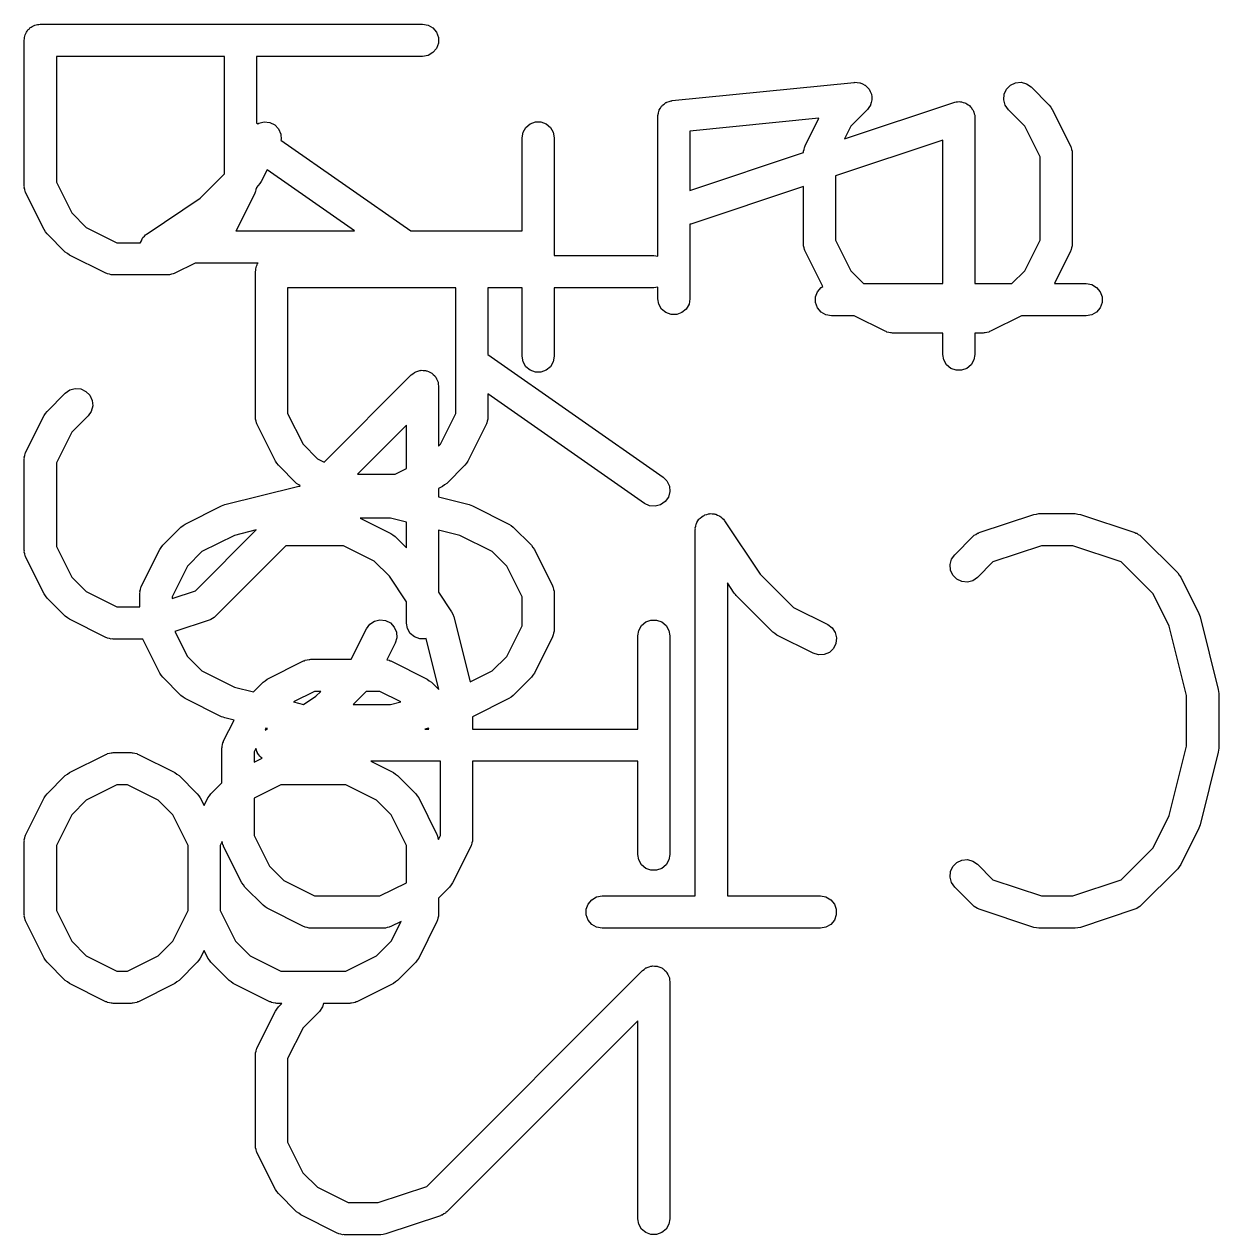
# Model space of a CAD drawing. Extents: x 7.9 to 72.3, y -91 to -26.2.
# Drawn here: x 63.82 to 67.591, y -48.691 to -44.871 of the extents above; entities that cross this region are included whole.
import ezdxf

# ---------------------------------------------------------------- set-up
doc = ezdxf.new("R2010")
doc.units = 0
doc.header["$MEASUREMENT"] = 0
doc.layers.add('BLACK', color=7, linetype='CONTINUOUS')

msp = doc.modelspace()

# ---------------------------------------------------------------- linework, layer by layer
at = {"layer": 'Black'}
for p, q in [((63.8537, -44.8745), (63.8581, -44.8738)), ((63.8581, -44.8738), (63.8622, -44.8722)), ((63.8622, -44.8722), (63.8667, -44.8722)), ((63.8667, -44.8722), (63.871, -44.8715)), ((63.871, -44.8715), (65.0775, -44.8715)), ((65.0775, -44.8715), (65.0949, -44.8745)), ((63.821, -44.9134), (63.8225, -44.9093)), ((63.8225, -44.9093), (63.8233, -44.9049)), ((63.8233, -44.9049), (63.8255, -44.901)), ((63.8255, -44.901), (63.8271, -44.8969)), ((63.8271, -44.8969), (63.8299, -44.8935)), ((63.8299, -44.8935), (63.8321, -44.8896)), ((63.8321, -44.8896), (63.8355, -44.8868)), ((63.8355, -44.8868), (63.8384, -44.8833)), ((63.8384, -44.8833), (63.8422, -44.8811)), ((63.8422, -44.8811), (63.8456, -44.8783)), ((63.8456, -44.8783), (63.8498, -44.8767)), ((63.8498, -44.8767), (63.8537, -44.8745)), ((65.0949, -44.8745), (65.1102, -44.8833)), ((65.1102, -44.8833), (65.1215, -44.8969)), ((65.1215, -44.8969), (65.1276, -44.9134)), ((63.8202, -44.9223), (63.821, -44.9179)), ((63.8202, -45.3819), (63.8202, -44.9223)), ((63.821, -44.9179), (63.821, -44.9134)), ((65.1215, -44.9477), (65.1102, -44.9612)), ((65.1276, -44.9311), (65.1215, -44.9477)), ((65.1276, -44.9134), (65.1276, -44.9311)), ((63.9218, -44.9731), (63.9218, -45.3699)), ((64.4522, -44.9731), (63.9218, -44.9731)), ((64.4522, -45.344), (64.4522, -44.9731)), ((65.0775, -44.9731), (64.5538, -44.9731)), ((64.5538, -44.9731), (64.5538, -45.1831)), ((65.0949, -44.97), (65.0775, -44.9731)), ((65.1102, -44.9612), (65.0949, -44.97)), ((65.866, -45.1124), (66.4405, -45.0549)), ((66.4405, -45.0549), (66.4408, -45.0549)), ((66.4408, -45.0549), (66.4411, -45.0548)), ((66.4411, -45.0548), (66.4496, -45.0556)), ((66.4496, -45.0556), (66.4581, -45.0562)), ((66.4581, -45.0562), (66.4584, -45.0564)), ((66.4584, -45.0564), (66.4587, -45.0564)), ((66.4587, -45.0564), (66.4664, -45.06)), ((66.4664, -45.06), (66.4742, -45.0635)), ((66.4742, -45.0635), (66.4744, -45.0637)), ((66.4744, -45.0637), (66.4747, -45.0638)), ((66.4747, -45.0638), (66.4807, -45.0698)), ((66.921, -45.0763), (66.9335, -45.0638)), ((66.9335, -45.0638), (66.9495, -45.0564)), ((66.9495, -45.0564), (66.9671, -45.0548)), ((66.9671, -45.0548), (66.9841, -45.0594)), ((66.9841, -45.0594), (66.9986, -45.0695)), ((66.4807, -45.0698), (66.4868, -45.0758)), ((66.4868, -45.0758), (66.487, -45.0761)), ((66.487, -45.0761), (66.4872, -45.0763)), ((66.4872, -45.0763), (66.4908, -45.084)), ((66.4908, -45.084), (66.4945, -45.0917)), ((66.4945, -45.0917), (66.4945, -45.092)), ((66.4945, -45.092), (66.4946, -45.0923)), ((66.4946, -45.0923), (66.4954, -45.1008)), ((66.4954, -45.1008), (66.4962, -45.1093)), ((66.912, -45.1099), (66.9136, -45.0923)), ((66.9136, -45.0923), (66.921, -45.0763)), ((66.9986, -45.0695), (67.056, -45.127)), ((65.8247, -45.142), (65.8287, -45.1363)), ((65.8287, -45.1363), (65.8321, -45.1303)), ((65.8321, -45.1303), (65.8336, -45.129)), ((65.8336, -45.129), (65.8347, -45.1274)), ((65.8347, -45.1274), (65.8403, -45.1234)), ((65.8403, -45.1234), (65.8456, -45.1189)), ((65.8456, -45.1189), (65.8475, -45.1183)), ((65.8475, -45.1183), (65.849, -45.1171)), ((65.849, -45.1171), (65.8557, -45.1153)), ((65.8557, -45.1153), (65.8622, -45.1129)), ((65.8622, -45.1129), (65.8641, -45.1129)), ((65.8641, -45.1129), (65.866, -45.1124)), ((66.4099, -45.2329), (66.7543, -45.1181)), ((66.4815, -45.1414), (66.4299, -45.193)), ((66.4817, -45.1411), (66.4815, -45.1414)), ((66.4819, -45.1409), (66.4817, -45.1411)), ((66.4867, -45.1339), (66.4819, -45.1409)), ((66.4916, -45.1269), (66.4867, -45.1339)), ((66.4917, -45.1266), (66.4916, -45.1269)), ((66.4919, -45.1263), (66.4917, -45.1266)), ((66.494, -45.1181), (66.4919, -45.1263)), ((66.4962, -45.1099), (66.494, -45.1181)), ((66.4962, -45.1093), (66.4962, -45.1096)), ((66.4962, -45.1096), (66.4962, -45.1099)), ((66.7543, -45.1181), (66.758, -45.1176)), ((66.758, -45.1176), (66.7616, -45.1163)), ((66.7616, -45.1163), (66.7667, -45.1163)), ((66.7667, -45.1163), (66.7718, -45.1155)), ((66.7718, -45.1155), (66.7754, -45.1163)), ((66.7754, -45.1163), (66.7792, -45.1163)), ((66.7792, -45.1163), (66.784, -45.118)), ((66.784, -45.118), (66.7891, -45.1191)), ((66.7891, -45.1191), (66.7923, -45.121)), ((66.7923, -45.121), (66.7958, -45.1223)), ((66.7958, -45.1223), (66.7997, -45.1256)), ((66.7997, -45.1256), (66.8041, -45.1283)), ((66.8041, -45.1283), (66.8064, -45.1312)), ((66.8064, -45.1312), (66.8093, -45.1337)), ((66.8093, -45.1337), (66.8119, -45.1381)), ((66.8119, -45.1381), (66.8151, -45.1421)), ((66.9166, -45.1269), (66.912, -45.1099)), ((66.9267, -45.1414), (66.9166, -45.1269)), ((66.9783, -45.193), (66.9267, -45.1414)), ((67.056, -45.127), (67.0607, -45.1336)), ((67.0607, -45.1336), (67.0655, -45.1402)), ((67.0655, -45.1402), (67.123, -45.2551)), ((64.5606, -45.1832), (64.5777, -45.1791)), ((64.5777, -45.1791), (64.5952, -45.1811)), ((65.4171, -45.1858), (65.4337, -45.1798)), ((65.4337, -45.1798), (65.4514, -45.1798)), ((65.4514, -45.1798), (65.4679, -45.1858)), ((65.8202, -45.1629), (65.8206, -45.161)), ((65.8202, -45.6037), (65.8202, -45.1629)), ((65.8204, -45.1591), (65.8221, -45.1524)), ((65.8206, -45.161), (65.8204, -45.1591)), ((65.8221, -45.1524), (65.8233, -45.1455)), ((65.8233, -45.1455), (65.8243, -45.1439)), ((65.8243, -45.1439), (65.8247, -45.142)), ((66.3287, -45.1682), (65.9218, -45.2089)), ((66.2852, -45.2551), (66.3287, -45.1682)), ((66.8151, -45.1421), (66.8162, -45.1457)), ((66.8162, -45.1457), (66.8181, -45.1489)), ((66.8181, -45.1489), (66.819, -45.154)), ((66.819, -45.154), (66.8206, -45.1589)), ((66.8206, -45.1589), (66.8205, -45.1626)), ((66.8205, -45.1626), (66.8212, -45.1663)), ((66.8212, -45.1663), (66.8212, -45.69)), ((64.5538, -45.1831), (64.5572, -45.1854)), ((64.5572, -45.1854), (64.5606, -45.1832)), ((64.5952, -45.1811), (64.611, -45.189)), ((64.611, -45.189), (64.6232, -45.2018)), ((64.6232, -45.2018), (64.6302, -45.218)), ((64.6302, -45.218), (64.6312, -45.2356)), ((65.3917, -45.2298), (65.3948, -45.2124)), ((65.3948, -45.2124), (65.4036, -45.1972)), ((65.4036, -45.1972), (65.4171, -45.1858)), ((65.4679, -45.1858), (65.4815, -45.1972)), ((65.4815, -45.1972), (65.4903, -45.2124)), ((65.4903, -45.2124), (65.4933, -45.2298)), ((65.9218, -45.2089), (65.9218, -45.3956)), ((66.4299, -45.193), (66.4099, -45.2329)), ((67.0267, -45.2898), (66.9783, -45.193)), ((64.6312, -45.2356), (64.6308, -45.237)), ((64.6308, -45.237), (65.0405, -45.5237)), ((65.3917, -45.5237), (65.3917, -45.2298)), ((65.4933, -45.2298), (65.4933, -45.6015)), ((66.2844, -45.2579), (66.2852, -45.2551)), ((66.7196, -45.2368), (66.3815, -45.3495)), ((66.7196, -45.69), (66.7196, -45.2368)), ((67.123, -45.2551), (67.1238, -45.2579)), ((65.9218, -45.3956), (66.2802, -45.2762)), ((66.2802, -45.272), (66.2819, -45.2663)), ((66.2804, -45.2749), (66.2802, -45.272)), ((66.2802, -45.2762), (66.2804, -45.2749)), ((66.2819, -45.2663), (66.2829, -45.2604)), ((66.2829, -45.2604), (66.2844, -45.2579)), ((67.0267, -45.5531), (67.0267, -45.2898)), ((67.1238, -45.2579), (67.1253, -45.2604)), ((67.1253, -45.2604), (67.1263, -45.2663)), ((67.1263, -45.2663), (67.128, -45.272)), ((67.128, -45.272), (67.1278, -45.2749)), ((67.1278, -45.2749), (67.1283, -45.2778)), ((67.1283, -45.2778), (67.1283, -45.5651)), ((64.5872, -45.3305), (64.5687, -45.3674)), ((64.8633, -45.5237), (64.5872, -45.3305)), ((63.9218, -45.3699), (63.9703, -45.4667)), ((64.376, -45.4201), (64.4522, -45.344)), ((64.5687, -45.3674), (64.5639, -45.374)), ((66.3815, -45.3495), (66.3815, -45.5531)), ((63.8208, -45.3848), (63.8202, -45.3819)), ((63.8206, -45.3877), (63.8208, -45.3848)), ((63.8223, -45.3934), (63.8206, -45.3877)), ((63.8233, -45.3993), (63.8223, -45.3934)), ((63.8248, -45.4018), (63.8233, -45.3993)), ((63.8256, -45.4046), (63.8248, -45.4018)), ((63.8831, -45.5195), (63.8256, -45.4046)), ((64.5485, -45.4046), (64.491, -45.5195)), ((64.5493, -45.4018), (64.5485, -45.4046)), ((64.5508, -45.3993), (64.5493, -45.4018)), ((64.5518, -45.3934), (64.5508, -45.3993)), ((64.5535, -45.3877), (64.5518, -45.3934)), ((64.5592, -45.3806), (64.5534, -45.3864)), ((64.5534, -45.3864), (64.5535, -45.3877)), ((64.5639, -45.374), (64.5592, -45.3806)), ((66.2799, -45.3834), (65.9247, -45.5018)), ((66.2799, -45.5651), (66.2799, -45.3834)), ((64.2079, -45.5323), (64.376, -45.4201)), ((63.9703, -45.4667), (64.016, -45.5125)), ((63.8879, -45.526), (63.8831, -45.5195)), ((64.016, -45.5125), (64.1128, -45.5609)), ((64.491, -45.5195), (64.4879, -45.5237)), ((65.9247, -45.5018), (65.9218, -45.5022)), ((65.9218, -45.5022), (65.9218, -45.7374)), ((63.8926, -45.5327), (63.8879, -45.526)), ((63.95, -45.5902), (63.8926, -45.5327)), ((64.1128, -45.5609), (64.1872, -45.5609)), ((64.1872, -45.5609), (64.1873, -45.5603)), ((64.1873, -45.5603), (64.19, -45.5548)), ((64.19, -45.5548), (64.1921, -45.5491)), ((64.1921, -45.5491), (64.1939, -45.547)), ((64.1939, -45.547), (64.1951, -45.5444)), ((64.1951, -45.5444), (64.1995, -45.5403)), ((64.1995, -45.5403), (64.2034, -45.5356)), ((64.2034, -45.5356), (64.2058, -45.5342)), ((64.2058, -45.5342), (64.2079, -45.5323)), ((64.4879, -45.5237), (64.8633, -45.5237)), ((65.0405, -45.5237), (65.3917, -45.5237)), ((66.3815, -45.5531), (66.4299, -45.6499)), ((66.9783, -45.6499), (67.0267, -45.5531)), ((63.9567, -45.5948), (63.95, -45.5902)), ((63.9632, -45.5997), (63.9567, -45.5948)), ((64.0781, -45.6571), (63.9632, -45.5997)), ((66.2804, -45.568), (66.2799, -45.5651)), ((66.2802, -45.5709), (66.2804, -45.568)), ((66.2819, -45.5766), (66.2802, -45.5709)), ((66.2829, -45.5824), (66.2819, -45.5766)), ((66.2844, -45.585), (66.2829, -45.5824)), ((66.2852, -45.5878), (66.2844, -45.585)), ((66.3408, -45.6989), (66.2852, -45.5878)), ((67.123, -45.5878), (67.0719, -45.69)), ((67.1238, -45.585), (67.123, -45.5878)), ((67.1253, -45.5824), (67.1238, -45.585)), ((67.1263, -45.5766), (67.1253, -45.5824)), ((67.128, -45.5709), (67.1263, -45.5766)), ((67.1283, -45.5651), (67.1278, -45.568)), ((67.1278, -45.568), (67.128, -45.5709)), ((64.3595, -45.6253), (64.2959, -45.6571)), ((64.5583, -45.6253), (64.3595, -45.6253)), ((64.5525, -45.6393), (64.5533, -45.6349)), ((64.5533, -45.6349), (64.5555, -45.631)), ((64.5555, -45.631), (64.5571, -45.6269)), ((64.5571, -45.6269), (64.5583, -45.6253)), ((65.4933, -45.6015), (65.8075, -45.6015)), ((65.8075, -45.6015), (65.8202, -45.6037)), ((64.0809, -45.658), (64.0781, -45.6571)), ((64.0835, -45.6594), (64.0809, -45.658)), ((64.0893, -45.6605), (64.0835, -45.6594)), ((64.095, -45.6622), (64.0893, -45.6605)), ((64.098, -45.662), (64.095, -45.6622)), ((64.1009, -45.6625), (64.098, -45.662)), ((64.2732, -45.6625), (64.1009, -45.6625)), ((64.2761, -45.662), (64.2732, -45.6625)), ((64.279, -45.6622), (64.2761, -45.662)), ((64.2847, -45.6605), (64.279, -45.6622)), ((64.2906, -45.6594), (64.2847, -45.6605)), ((64.2931, -45.658), (64.2906, -45.6594)), ((64.2959, -45.6571), (64.2931, -45.658)), ((64.5502, -45.6523), (64.551, -45.6479)), ((64.5502, -46.1119), (64.5502, -45.6523)), ((64.551, -45.6434), (64.5525, -45.6393)), ((64.551, -45.6479), (64.551, -45.6434)), ((66.4299, -45.6499), (66.47, -45.69)), ((66.9382, -45.69), (66.9783, -45.6499)), ((64.6518, -45.7031), (64.6518, -46.0999)), ((65.1822, -45.7031), (64.6518, -45.7031)), ((65.1822, -46.0999), (65.1822, -45.7031)), ((65.3917, -45.7031), (65.2838, -45.7031)), ((65.2838, -45.7031), (65.2838, -45.9131)), ((65.3917, -45.9192), (65.3917, -45.7031)), ((65.8075, -45.7031), (65.4933, -45.7031)), ((65.4933, -45.7031), (65.4933, -45.9192)), ((65.8202, -45.7008), (65.8075, -45.7031)), ((65.8202, -45.7374), (65.8202, -45.7008)), ((66.3242, -45.7154), (66.3356, -45.7019)), ((66.3356, -45.7019), (66.3408, -45.6989)), ((66.47, -45.69), (66.7196, -45.69)), ((66.8212, -45.69), (66.9382, -45.69)), ((67.0719, -45.69), (67.1725, -45.69)), ((67.1725, -45.69), (67.1899, -45.6931)), ((67.1899, -45.6931), (67.2052, -45.7019)), ((67.2052, -45.7019), (67.2165, -45.7154)), ((65.8233, -45.7548), (65.8202, -45.7374)), ((65.9218, -45.7374), (65.9188, -45.7548)), ((66.3182, -45.732), (66.3242, -45.7154)), ((66.3182, -45.7497), (66.3182, -45.732)), ((66.3242, -45.7662), (66.3182, -45.7497)), ((67.2165, -45.7154), (67.2226, -45.732)), ((67.2226, -45.7497), (67.2165, -45.7662)), ((67.2226, -45.732), (67.2226, -45.7497)), ((65.8321, -45.7701), (65.8233, -45.7548)), ((65.8456, -45.7814), (65.8321, -45.7701)), ((65.8622, -45.7875), (65.8456, -45.7814)), ((65.8799, -45.7875), (65.8622, -45.7875)), ((65.8964, -45.7814), (65.8799, -45.7875)), ((65.91, -45.7701), (65.8964, -45.7814)), ((65.9188, -45.7548), (65.91, -45.7701)), ((66.3356, -45.7797), (66.3242, -45.7662)), ((66.3508, -45.7886), (66.3356, -45.7797)), ((66.3682, -45.7916), (66.3508, -45.7886)), ((67.1899, -45.7886), (67.1725, -45.7916)), ((67.2052, -45.7797), (67.1899, -45.7886)), ((67.2165, -45.7662), (67.2052, -45.7797)), ((66.4404, -45.7916), (66.3682, -45.7916)), ((66.5378, -45.8403), (66.4404, -45.7916)), ((66.9678, -45.7916), (66.8705, -45.8403)), ((67.1725, -45.7916), (66.9678, -45.7916)), ((66.5406, -45.8412), (66.5378, -45.8403)), ((66.5431, -45.8426), (66.5406, -45.8412)), ((66.549, -45.8436), (66.5431, -45.8426)), ((66.5547, -45.8453), (66.549, -45.8436)), ((66.5576, -45.8452), (66.5547, -45.8453)), ((66.5605, -45.8457), (66.5576, -45.8452)), ((66.7196, -45.8457), (66.5605, -45.8457)), ((66.7196, -45.9132), (66.7196, -45.8457)), ((66.8477, -45.8457), (66.8212, -45.8457)), ((66.8212, -45.8457), (66.8212, -45.9132)), ((66.8506, -45.8452), (66.8477, -45.8457)), ((66.8535, -45.8453), (66.8506, -45.8452)), ((66.8593, -45.8437), (66.8535, -45.8453)), ((66.8651, -45.8426), (66.8593, -45.8437)), ((66.8676, -45.8412), (66.8651, -45.8426)), ((66.8705, -45.8403), (66.8676, -45.8412)), ((65.2838, -45.9131), (65.8367, -46.3001)), ((65.3948, -45.9366), (65.3917, -45.9192)), ((65.4036, -45.9519), (65.3948, -45.9366)), ((65.4903, -45.9366), (65.4815, -45.9519)), ((65.4933, -45.9192), (65.4903, -45.9366)), ((66.7226, -45.9306), (66.7196, -45.9132)), ((66.7315, -45.9458), (66.7226, -45.9306)), ((66.8181, -45.9306), (66.8093, -45.9458)), ((66.8212, -45.9132), (66.8181, -45.9306)), ((64.7667, -46.2528), (65.0416, -45.9779)), ((65.0416, -45.9779), (65.0471, -45.9741)), ((65.0471, -45.9741), (65.0521, -45.9699)), ((65.0521, -45.9699), (65.0542, -45.9691)), ((65.0542, -45.9691), (65.0561, -45.9678)), ((65.0561, -45.9678), (65.0625, -45.9661)), ((65.0625, -45.9661), (65.0687, -45.9638)), ((65.0687, -45.9638), (65.071, -45.9638)), ((65.071, -45.9638), (65.0731, -45.9632)), ((65.0731, -45.9632), (65.0797, -45.9638)), ((65.0797, -45.9638), (65.0864, -45.9638)), ((65.0864, -45.9638), (65.0885, -45.9646)), ((65.0885, -45.9646), (65.0907, -45.9648)), ((65.0907, -45.9648), (65.0967, -45.9676)), ((65.0967, -45.9676), (65.1029, -45.9699)), ((65.1029, -45.9699), (65.1047, -45.9713)), ((65.1047, -45.9713), (65.1067, -45.9722)), ((65.1067, -45.9722), (65.1114, -45.9769)), ((65.1114, -45.9769), (65.1165, -45.9812)), ((65.1165, -45.9812), (65.1176, -45.9831)), ((65.4171, -45.9632), (65.4036, -45.9519)), ((65.4337, -45.9693), (65.4171, -45.9632)), ((65.4514, -45.9693), (65.4337, -45.9693)), ((65.4679, -45.9632), (65.4514, -45.9693)), ((65.4815, -45.9519), (65.4679, -45.9632)), ((66.745, -45.9572), (66.7315, -45.9458)), ((66.7616, -45.9632), (66.745, -45.9572)), ((66.7792, -45.9632), (66.7616, -45.9632)), ((66.7958, -45.9572), (66.7792, -45.9632)), ((66.8093, -45.9458), (66.7958, -45.9572)), ((65.1176, -45.9831), (65.1192, -45.9847)), ((65.1192, -45.9847), (65.122, -45.9907)), ((65.122, -45.9907), (65.1253, -45.9965)), ((65.1253, -45.9965), (65.1257, -45.9987)), ((65.1257, -45.9987), (65.1266, -46.0007)), ((65.1266, -46.0007), (65.1272, -46.0073)), ((65.1272, -46.0073), (65.1283, -46.0139)), ((65.1283, -46.0139), (65.1283, -46.2022)), ((63.8926, -46.0928), (63.95, -46.0354)), ((63.95, -46.0354), (63.9645, -46.0253)), ((63.9645, -46.0253), (63.9815, -46.0207)), ((63.9815, -46.0207), (63.9991, -46.0222)), ((63.9991, -46.0222), (64.0151, -46.0297)), ((64.0151, -46.0297), (64.0276, -46.0422)), ((64.0276, -46.0422), (64.035, -46.0582)), ((64.035, -46.0582), (64.0366, -46.0757)), ((65.7784, -46.3833), (65.2838, -46.0371)), ((65.2838, -46.0371), (65.2838, -46.1119)), ((63.8879, -46.0995), (63.8926, -46.0928)), ((64.032, -46.0928), (64.0219, -46.1072)), ((64.0366, -46.0757), (64.032, -46.0928)), ((63.8256, -46.2209), (63.8831, -46.106)), ((63.8831, -46.106), (63.8879, -46.0995)), ((64.0219, -46.1072), (63.9703, -46.1589)), ((64.5508, -46.1148), (64.5502, -46.1119)), ((64.5506, -46.1177), (64.5508, -46.1148)), ((64.5523, -46.1234), (64.5506, -46.1177)), ((64.5533, -46.1293), (64.5523, -46.1234)), ((64.5548, -46.1318), (64.5533, -46.1293)), ((64.5556, -46.1346), (64.5548, -46.1318)), ((64.6131, -46.2495), (64.5556, -46.1346)), ((64.6518, -46.0999), (64.7003, -46.1967)), ((65.1338, -46.1967), (65.1822, -46.0999)), ((65.2785, -46.1346), (65.221, -46.2495)), ((65.2793, -46.1318), (65.2785, -46.1346)), ((65.2808, -46.1293), (65.2793, -46.1318)), ((65.2818, -46.1234), (65.2808, -46.1293)), ((65.2835, -46.1177), (65.2818, -46.1234)), ((65.2838, -46.1119), (65.2833, -46.1148)), ((65.2833, -46.1148), (65.2835, -46.1177)), ((63.9703, -46.1589), (63.9218, -46.2557)), ((65.0267, -46.1365), (64.8724, -46.2909)), ((65.0267, -46.2731), (65.0267, -46.1365)), ((64.7003, -46.1967), (64.746, -46.2425)), ((65.1283, -46.2022), (65.1338, -46.1967)), ((63.8202, -46.2437), (63.8208, -46.2408)), ((63.8202, -46.5309), (63.8202, -46.2437)), ((63.8206, -46.2379), (63.8223, -46.2322)), ((63.8208, -46.2408), (63.8206, -46.2379)), ((63.8223, -46.2322), (63.8233, -46.2263)), ((63.8233, -46.2263), (63.8248, -46.2238)), ((63.8248, -46.2238), (63.8256, -46.2209)), ((64.746, -46.2425), (64.7667, -46.2528)), ((63.9218, -46.2557), (63.9218, -46.5189)), ((64.6179, -46.256), (64.6131, -46.2495)), ((64.6226, -46.2627), (64.6179, -46.256)), ((64.68, -46.3202), (64.6226, -46.2627)), ((64.9912, -46.2909), (65.0267, -46.2731)), ((65.2115, -46.2627), (65.154, -46.3202)), ((65.2162, -46.256), (65.2115, -46.2627)), ((65.221, -46.2495), (65.2162, -46.256)), ((64.6867, -46.3248), (64.68, -46.3202)), ((64.6913, -46.3282), (64.6867, -46.3248)), ((64.8724, -46.2909), (64.9912, -46.2909)), ((65.1474, -46.3248), (65.1408, -46.3297)), ((65.154, -46.3202), (65.1474, -46.3248)), ((65.8367, -46.3001), (65.8492, -46.3125)), ((65.8492, -46.3125), (65.8566, -46.3285)), ((64.4535, -46.387), (64.6833, -46.3296)), ((64.6833, -46.3296), (64.6895, -46.3291)), ((64.6895, -46.3291), (64.6906, -46.3289)), ((64.6906, -46.3289), (64.6913, -46.3282)), ((65.1408, -46.3297), (65.1283, -46.3359)), ((65.1283, -46.3359), (65.1283, -46.3628)), ((65.1283, -46.3628), (65.2251, -46.387)), ((65.8536, -46.3632), (65.8435, -46.3776)), ((65.8582, -46.3461), (65.8536, -46.3632)), ((65.8566, -46.3285), (65.8582, -46.3461)), ((64.3282, -46.4483), (64.4431, -46.3909)), ((64.4431, -46.3909), (64.4485, -46.3893)), ((64.4485, -46.3893), (64.4535, -46.387)), ((65.2251, -46.387), (65.2301, -46.3893)), ((65.2301, -46.3893), (65.2355, -46.3909)), ((65.2355, -46.3909), (65.3504, -46.4483)), ((65.7944, -46.3908), (65.7784, -46.3833)), ((65.812, -46.3923), (65.7944, -46.3908)), ((65.829, -46.3877), (65.812, -46.3923)), ((65.8435, -46.3776), (65.829, -46.3877)), ((64.8807, -46.4297), (64.9776, -46.4781)), ((64.9767, -46.4297), (64.8807, -46.4297)), ((65.0267, -46.4422), (64.9767, -46.4297)), ((65.9434, -46.4435), (65.947, -46.4386)), ((65.947, -46.4386), (65.9501, -46.4334)), ((65.9501, -46.4334), (65.9522, -46.4316)), ((65.9522, -46.4316), (65.9539, -46.4293)), ((65.9539, -46.4293), (65.9589, -46.426)), ((65.9589, -46.426), (65.9636, -46.4221)), ((65.9636, -46.4221), (65.9662, -46.4211)), ((65.9662, -46.4211), (65.9686, -46.4195)), ((65.9686, -46.4195), (65.9745, -46.4181)), ((65.9745, -46.4181), (65.9802, -46.416)), ((65.9802, -46.416), (65.983, -46.416)), ((65.983, -46.416), (65.9857, -46.4154)), ((65.9857, -46.4154), (65.9917, -46.416)), ((65.9917, -46.416), (65.9978, -46.416)), ((65.9978, -46.416), (66.0004, -46.417)), ((66.0004, -46.417), (66.0032, -46.4173)), ((66.0032, -46.4173), (66.0087, -46.42)), ((66.0087, -46.42), (66.0144, -46.4221)), ((66.0144, -46.4221), (66.0165, -46.4239)), ((66.0165, -46.4239), (66.0191, -46.4251)), ((66.0191, -46.4251), (66.0232, -46.4295)), ((66.0232, -46.4295), (66.0279, -46.4334)), ((66.0279, -46.4334), (66.0293, -46.4358)), ((66.0293, -46.4358), (66.0312, -46.4379)), ((66.0312, -46.4379), (66.1434, -46.606)), ((66.8347, -46.4753), (67.0071, -46.4179)), ((67.0071, -46.4179), (67.0151, -46.4167)), ((67.0151, -46.4167), (67.0231, -46.4152)), ((67.0231, -46.4152), (67.138, -46.4152)), ((67.138, -46.4152), (67.146, -46.4167)), ((67.146, -46.4167), (67.1541, -46.4179)), ((67.1541, -46.4179), (67.3264, -46.4753)), ((64.2576, -46.5153), (64.315, -46.4578)), ((64.315, -46.4578), (64.3217, -46.4532)), ((64.3217, -46.4532), (64.3282, -46.4483)), ((64.3607, -46.6589), (64.5526, -46.467)), ((64.5526, -46.467), (64.4836, -46.4842)), ((64.9776, -46.4781), (64.9841, -46.4829)), ((65.0267, -46.5236), (65.0267, -46.4422)), ((65.195, -46.4842), (65.1283, -46.4676)), ((65.1283, -46.4676), (65.1283, -46.6635)), ((65.3504, -46.4483), (65.3569, -46.4532)), ((65.3569, -46.4532), (65.3636, -46.4578)), ((65.3636, -46.4578), (65.421, -46.5153)), ((65.9382, -46.466), (65.9387, -46.4633)), ((65.9382, -47.6217), (65.9382, -46.466)), ((65.9385, -46.4605), (65.9402, -46.4546)), ((65.9387, -46.4633), (65.9385, -46.4605)), ((65.9402, -46.4546), (65.9412, -46.4487)), ((65.9412, -46.4487), (65.9426, -46.4462)), ((65.9426, -46.4462), (65.9434, -46.4435)), ((66.8244, -46.4809), (66.8293, -46.4775)), ((66.8293, -46.4775), (66.8321, -46.4767)), ((66.8321, -46.4767), (66.8347, -46.4753)), ((67.3264, -46.4753), (67.329, -46.4767)), ((67.329, -46.4767), (67.3318, -46.4775)), ((67.3318, -46.4775), (67.3367, -46.4809)), ((64.2529, -46.522), (64.2576, -46.5153)), ((64.4836, -46.4842), (64.381, -46.5355)), ((64.9841, -46.4829), (64.9908, -46.4876)), ((64.9908, -46.4876), (65.0267, -46.5236)), ((65.2976, -46.5355), (65.195, -46.4842)), ((65.421, -46.5153), (65.4257, -46.522)), ((66.7574, -46.545), (66.8148, -46.4876)), ((66.8148, -46.4876), (66.8172, -46.4859)), ((66.8172, -46.4859), (66.8192, -46.4837)), ((66.8192, -46.4837), (66.8244, -46.4809)), ((67.3367, -46.4809), (67.342, -46.4837)), ((67.342, -46.4837), (67.3439, -46.4859)), ((67.3439, -46.4859), (67.3463, -46.4876)), ((67.3463, -46.4876), (67.4612, -46.6025)), ((63.8208, -46.5338), (63.8202, -46.5309)), ((63.8206, -46.5367), (63.8208, -46.5338)), ((63.8223, -46.5424), (63.8206, -46.5367)), ((63.8233, -46.5483), (63.8223, -46.5424)), ((63.8248, -46.5508), (63.8233, -46.5483)), ((63.8256, -46.5536), (63.8248, -46.5508)), ((63.8831, -46.6686), (63.8256, -46.5536)), ((63.9218, -46.5189), (63.9703, -46.6157)), ((64.1906, -46.6434), (64.2481, -46.5285)), ((64.2481, -46.5285), (64.2529, -46.522)), ((64.381, -46.5355), (64.3353, -46.5813)), ((64.6464, -46.5168), (64.424, -46.7392)), ((64.8279, -46.5168), (64.6464, -46.5168)), ((64.9247, -46.5653), (64.8279, -46.5168)), ((65.3433, -46.5813), (65.2976, -46.5355)), ((65.4257, -46.522), (65.4305, -46.5285)), ((65.4305, -46.5285), (65.488, -46.6434)), ((66.7473, -46.5595), (66.7574, -46.545)), ((67.0314, -46.5168), (66.8782, -46.5679)), ((67.1298, -46.5168), (67.0314, -46.5168)), ((67.2829, -46.5679), (67.1298, -46.5168)), ((64.3353, -46.5813), (64.2868, -46.6781)), ((64.9728, -46.6133), (64.9247, -46.5653)), ((65.3917, -46.6781), (65.3433, -46.5813)), ((66.7427, -46.5765), (66.7473, -46.5595)), ((66.7442, -46.5941), (66.7427, -46.5765)), ((66.8782, -46.5679), (66.8292, -46.6169)), ((67.3835, -46.6685), (67.2829, -46.5679)), ((63.9703, -46.6157), (64.016, -46.6615)), ((65.0267, -46.6942), (64.9728, -46.6133)), ((66.1434, -46.606), (66.2489, -46.7116)), ((66.7517, -46.6101), (66.7442, -46.5941)), ((66.7642, -46.6226), (66.7517, -46.6101)), ((66.7802, -46.63), (66.7642, -46.6226)), ((66.7977, -46.6316), (66.7802, -46.63)), ((66.8148, -46.627), (66.7977, -46.6316)), ((66.8292, -46.6169), (66.8148, -46.627)), ((67.4612, -46.6025), (67.4659, -46.6092)), ((67.4659, -46.6092), (67.4707, -46.6157)), ((67.4707, -46.6157), (67.5282, -46.7306)), ((63.8879, -46.6751), (63.8831, -46.6686)), ((64.016, -46.6615), (64.1128, -46.7099)), ((64.1852, -46.6661), (64.1858, -46.6632)), ((64.1852, -46.7099), (64.1852, -46.6661)), ((64.1856, -46.6603), (64.1873, -46.6546)), ((64.1858, -46.6632), (64.1856, -46.6603)), ((64.1873, -46.6546), (64.1883, -46.6487)), ((64.1883, -46.6487), (64.1898, -46.6462)), ((64.1898, -46.6462), (64.1906, -46.6434)), ((64.2868, -46.6835), (64.3607, -46.6589)), ((65.1283, -46.6635), (65.1695, -46.7251)), ((65.488, -46.6434), (65.4888, -46.6462)), ((65.4888, -46.6462), (65.4903, -46.6487)), ((65.4903, -46.6487), (65.4913, -46.6546)), ((65.4913, -46.6546), (65.493, -46.6603)), ((65.493, -46.6603), (65.4928, -46.6632)), ((65.4928, -46.6632), (65.4933, -46.6661)), ((65.4933, -46.6661), (65.4933, -46.781)), ((66.0616, -46.6666), (66.0398, -46.6338)), ((66.0398, -46.6338), (66.0398, -47.6217)), ((66.0651, -46.6702), (66.0616, -46.6666)), ((67.4348, -46.771), (67.3835, -46.6685)), ((63.8926, -46.6818), (63.8879, -46.6751)), ((63.95, -46.7392), (63.8926, -46.6818)), ((64.2868, -46.6781), (64.2868, -46.6835)), ((65.0267, -46.7607), (65.0267, -46.6942)), ((65.3917, -46.769), (65.3917, -46.6781)), ((66.068, -46.6743), (66.0651, -46.6702)), ((66.1829, -46.7892), (66.068, -46.6743)), ((63.9567, -46.7439), (63.95, -46.7392)), ((63.9632, -46.7487), (63.9567, -46.7439)), ((64.1128, -46.7099), (64.1852, -46.7099)), ((64.4197, -46.7431), (64.4145, -46.7459)), ((64.4216, -46.7409), (64.4197, -46.7431)), ((64.424, -46.7392), (64.4216, -46.7409)), ((65.1695, -46.7251), (65.1729, -46.733)), ((65.1729, -46.733), (65.1765, -46.741)), ((65.1765, -46.741), (65.2278, -46.9465)), ((66.2489, -46.7116), (66.3564, -46.7653)), ((67.5282, -46.7306), (67.5298, -46.7359)), ((67.5298, -46.7359), (67.532, -46.741)), ((67.532, -46.741), (67.5895, -46.9708)), ((64.0781, -46.8062), (63.9632, -46.7487)), ((64.4042, -46.7515), (64.2961, -46.7875)), ((64.4068, -46.7501), (64.4042, -46.7515)), ((64.4096, -46.7493), (64.4068, -46.7501)), ((64.4145, -46.7459), (64.4096, -46.7493)), ((64.8522, -46.8749), (64.9003, -46.7786)), ((64.9003, -46.7786), (64.9108, -46.7644)), ((64.9108, -46.7644), (64.9256, -46.7547)), ((64.9256, -46.7547), (64.9427, -46.7506)), ((64.9427, -46.7506), (64.9602, -46.7526)), ((64.9602, -46.7526), (64.976, -46.7605)), ((64.976, -46.7605), (64.9882, -46.7733)), ((64.9882, -46.7733), (64.9952, -46.7895)), ((65.0298, -46.7781), (65.0267, -46.7607)), ((65.0386, -46.7934), (65.0298, -46.7781)), ((65.3433, -46.8658), (65.3917, -46.769)), ((65.4933, -46.781), (65.4928, -46.7839)), ((65.4928, -46.7839), (65.493, -46.7868)), ((65.7567, -46.8013), (65.7598, -46.7839)), ((65.7598, -46.7839), (65.7686, -46.7687)), ((65.7686, -46.7687), (65.7821, -46.7573)), ((65.7821, -46.7573), (65.7987, -46.7513)), ((65.7987, -46.7513), (65.8164, -46.7513)), ((65.8164, -46.7513), (65.8329, -46.7573)), ((65.8329, -46.7573), (65.8465, -46.7687)), ((65.8465, -46.7687), (65.8553, -46.7839)), ((65.8553, -46.7839), (65.8583, -46.8013)), ((66.3564, -46.7653), (66.3706, -46.7758)), ((66.3706, -46.7758), (66.3803, -46.7906)), ((67.4894, -46.9894), (67.4348, -46.771)), ((64.0809, -46.807), (64.0781, -46.8062)), ((64.0835, -46.8085), (64.0809, -46.807)), ((64.0893, -46.8095), (64.0835, -46.8085)), ((64.095, -46.8112), (64.0893, -46.8095)), ((64.098, -46.811), (64.095, -46.8112)), ((64.1009, -46.8115), (64.098, -46.811)), ((64.1945, -46.8115), (64.1009, -46.8115)), ((64.2481, -46.9186), (64.1945, -46.8115)), ((64.2961, -46.7875), (64.3353, -46.8658)), ((64.9962, -46.8071), (64.9912, -46.824)), ((64.9952, -46.7895), (64.9962, -46.8071)), ((65.0521, -46.8047), (65.0386, -46.7934)), ((65.0687, -46.8108), (65.0521, -46.8047)), ((65.0864, -46.8108), (65.0687, -46.8108)), ((65.089, -46.8098), (65.0864, -46.8108)), ((65.1292, -46.9707), (65.089, -46.8098)), ((65.488, -46.8037), (65.4305, -46.9186)), ((65.4888, -46.8009), (65.488, -46.8037)), ((65.4903, -46.7984), (65.4888, -46.8009)), ((65.4913, -46.7925), (65.4903, -46.7984)), ((65.493, -46.7868), (65.4913, -46.7925)), ((65.7567, -47.0952), (65.7567, -46.8013)), ((65.8583, -46.8013), (65.8583, -47.4907)), ((66.1895, -46.7939), (66.1829, -46.7892)), ((66.1961, -46.7987), (66.1895, -46.7939)), ((66.311, -46.8562), (66.1961, -46.7987)), ((66.3803, -46.7906), (66.3844, -46.8077)), ((66.3844, -46.8077), (66.3824, -46.8252)), ((64.9912, -46.824), (64.965, -46.8765)), ((66.3279, -46.8612), (66.311, -46.8562)), ((66.3455, -46.8602), (66.3279, -46.8612)), ((66.3617, -46.8532), (66.3455, -46.8602)), ((66.3745, -46.841), (66.3617, -46.8532)), ((66.3824, -46.8252), (66.3745, -46.841)), ((64.3353, -46.8658), (64.381, -46.9116)), ((64.5874, -46.9377), (64.7023, -46.8802)), ((64.7023, -46.8802), (64.7051, -46.8794)), ((64.7051, -46.8794), (64.7076, -46.8779)), ((64.7076, -46.8779), (64.7135, -46.8769)), ((64.7135, -46.8769), (64.7192, -46.8752)), ((64.7192, -46.8752), (64.7221, -46.8754)), ((64.7221, -46.8754), (64.725, -46.8749)), ((64.725, -46.8749), (64.8522, -46.8749)), ((64.965, -46.8765), (64.9663, -46.8769)), ((64.9663, -46.8769), (64.9722, -46.8779)), ((64.9722, -46.8779), (64.9747, -46.8794)), ((64.9747, -46.8794), (64.9776, -46.8802)), ((64.9776, -46.8802), (65.0925, -46.9377)), ((65.2976, -46.9116), (65.3433, -46.8658)), ((64.2529, -46.9252), (64.2481, -46.9186)), ((64.2576, -46.9318), (64.2529, -46.9252)), ((64.315, -46.9893), (64.2576, -46.9318)), ((64.381, -46.9116), (64.4836, -46.9629)), ((65.2278, -46.9465), (65.2976, -46.9116)), ((65.421, -46.9318), (65.3636, -46.9893)), ((65.4257, -46.9252), (65.421, -46.9318)), ((65.4305, -46.9186), (65.4257, -46.9252)), ((64.4836, -46.9629), (64.5435, -46.9779)), ((64.5435, -46.9779), (64.5742, -46.9472)), ((64.5742, -46.9472), (64.5809, -46.9425)), ((64.5809, -46.9425), (64.5874, -46.9377)), ((65.0925, -46.9377), (65.099, -46.9425)), ((65.099, -46.9425), (65.1057, -46.9472)), ((65.1057, -46.9472), (65.1292, -46.9707)), ((67.5895, -46.9708), (67.5899, -46.977)), ((64.3217, -46.994), (64.315, -46.9893)), ((64.3282, -46.9988), (64.3217, -46.994)), ((64.4431, -47.0563), (64.3282, -46.9988)), ((64.737, -46.9765), (64.6706, -47.0097)), ((64.6706, -47.0097), (64.7019, -47.0175)), ((64.7023, -47.0175), (64.741, -46.9916)), ((64.7562, -46.9765), (64.737, -46.9765)), ((64.741, -46.9916), (64.7562, -46.9765)), ((64.8999, -46.9765), (64.8589, -47.0175)), ((64.9428, -46.9765), (64.8999, -46.9765)), ((65.0088, -47.0095), (64.9428, -46.9765)), ((64.9767, -47.0175), (65.0088, -47.0095)), ((65.3504, -46.9988), (65.2355, -47.0563)), ((65.3569, -46.994), (65.3504, -46.9988)), ((65.3636, -46.9893), (65.3569, -46.994)), ((67.4894, -47.1492), (67.4894, -46.9894)), ((67.5899, -46.977), (67.591, -46.9831)), ((67.591, -46.9831), (67.591, -47.1555)), ((64.7019, -47.0175), (64.7023, -47.0175)), ((64.8589, -47.0175), (64.9767, -47.0175)), ((64.4485, -47.0579), (64.4431, -47.0563)), ((64.4535, -47.0601), (64.4485, -47.0579)), ((64.4498, -47.1328), (64.4825, -47.0674)), ((64.4825, -47.0674), (64.4535, -47.0601)), ((65.2355, -47.0563), (65.2354, -47.0563)), ((65.2354, -47.0563), (65.2354, -47.0952)), ((64.5834, -47.0926), (64.5804, -47.0988)), ((64.5804, -47.0988), (64.5879, -47.0937)), ((64.5879, -47.0937), (64.5834, -47.0926)), ((65.0963, -47.0923), (65.0846, -47.0952)), ((65.0846, -47.0952), (65.0977, -47.0952)), ((65.0977, -47.0952), (65.0963, -47.0923)), ((65.2354, -47.0952), (65.7567, -47.0952)), ((64.4444, -47.1555), (64.4449, -47.1526)), ((64.4444, -47.2646), (64.4444, -47.1555)), ((64.4447, -47.1497), (64.4464, -47.144)), ((64.4449, -47.1526), (64.4447, -47.1497)), ((64.4464, -47.144), (64.4475, -47.1381)), ((64.4475, -47.1381), (64.4489, -47.1356)), ((64.4489, -47.1356), (64.4498, -47.1328)), ((64.5516, -47.1564), (64.546, -47.1675)), ((64.5531, -47.1605), (64.5516, -47.1564)), ((64.5545, -47.1664), (64.5531, -47.1605)), ((67.4348, -47.3676), (67.4894, -47.1492)), ((67.5899, -47.1616), (67.5895, -47.1678)), ((67.591, -47.1555), (67.5899, -47.1616)), ((63.9632, -47.2324), (64.0781, -47.1749)), ((64.0781, -47.1749), (64.0809, -47.1741)), ((64.0809, -47.1741), (64.0835, -47.1726)), ((64.0835, -47.1726), (64.0893, -47.1716)), ((64.0893, -47.1716), (64.095, -47.1699)), ((64.095, -47.1699), (64.098, -47.1701)), ((64.098, -47.1701), (64.1009, -47.1696)), ((64.1009, -47.1696), (64.1583, -47.1696)), ((64.1583, -47.1696), (64.1612, -47.1701)), ((64.1612, -47.1701), (64.1641, -47.1699)), ((64.1641, -47.1699), (64.1698, -47.1716)), ((64.1698, -47.1716), (64.1757, -47.1726)), ((64.1757, -47.1726), (64.1782, -47.1741)), ((64.1782, -47.1741), (64.181, -47.1749)), ((64.181, -47.1749), (64.2959, -47.2324)), ((64.546, -47.1675), (64.546, -47.1995)), ((64.546, -47.1995), (64.5715, -47.1868)), ((64.5561, -47.1688), (64.5545, -47.1664)), ((64.5571, -47.1714), (64.5561, -47.1688)), ((64.561, -47.1761), (64.5571, -47.1714)), ((64.5643, -47.1811), (64.561, -47.1761)), ((64.5666, -47.1828), (64.5643, -47.1811)), ((64.5684, -47.1849), (64.5666, -47.1828)), ((64.5715, -47.1868), (64.5684, -47.1849)), ((64.9143, -47.1968), (64.9854, -47.2324)), ((65.1338, -47.1968), (64.9143, -47.1968)), ((65.1338, -47.4307), (65.1338, -47.1968)), ((65.7567, -47.1968), (65.2354, -47.1968)), ((65.2354, -47.1968), (65.2354, -47.4427)), ((65.7567, -47.4907), (65.7567, -47.1968)), ((67.5895, -47.1678), (67.532, -47.3976)), ((63.8926, -47.2993), (63.95, -47.2419)), ((63.95, -47.2419), (63.9567, -47.2372)), ((63.9567, -47.2372), (63.9632, -47.2324)), ((64.2959, -47.2324), (64.3025, -47.2372)), ((64.3025, -47.2372), (64.3091, -47.2419)), ((64.3091, -47.2419), (64.3666, -47.2993)), ((64.9854, -47.2324), (64.9919, -47.2372)), ((64.9919, -47.2372), (64.9986, -47.2419)), ((64.9986, -47.2419), (65.056, -47.2993)), ((64.1128, -47.2712), (64.016, -47.3196)), ((64.1463, -47.2712), (64.1128, -47.2712)), ((64.2431, -47.3196), (64.1463, -47.2712)), ((64.4096, -47.2993), (64.4444, -47.2646)), ((64.6299, -47.2712), (64.546, -47.3131)), ((64.8357, -47.2712), (64.6299, -47.2712)), ((64.9326, -47.3196), (64.8357, -47.2712)), ((63.8256, -47.4274), (63.8831, -47.3125)), ((63.8831, -47.3125), (63.8879, -47.306)), ((63.8879, -47.306), (63.8926, -47.2993)), ((64.3666, -47.2993), (64.3713, -47.306)), ((64.3713, -47.306), (64.3761, -47.3125)), ((64.3761, -47.3125), (64.3881, -47.3366)), ((64.3881, -47.3366), (64.4001, -47.3125)), ((64.4001, -47.3125), (64.405, -47.306)), ((64.405, -47.306), (64.4096, -47.2993)), ((64.546, -47.3131), (64.546, -47.4307)), ((65.056, -47.2993), (65.0607, -47.306)), ((65.0607, -47.306), (65.0655, -47.3125)), ((65.0655, -47.3125), (65.123, -47.4274)), ((64.016, -47.3196), (63.9703, -47.3654)), ((64.2889, -47.3654), (64.2431, -47.3196)), ((64.9783, -47.3654), (64.9326, -47.3196)), ((63.9703, -47.3654), (63.9218, -47.4622)), ((64.3373, -47.4622), (64.2889, -47.3654)), ((65.0267, -47.4622), (64.9783, -47.3654)), ((67.3835, -47.4701), (67.4348, -47.3676)), ((63.8223, -47.4387), (63.8233, -47.4328)), ((63.8233, -47.4328), (63.8248, -47.4303)), ((63.8248, -47.4303), (63.8256, -47.4274)), ((64.546, -47.4307), (64.5944, -47.5276)), ((65.123, -47.4274), (65.1238, -47.4303)), ((65.1238, -47.4303), (65.1253, -47.4328)), ((65.1253, -47.4328), (65.1263, -47.4387)), ((65.1277, -47.4431), (65.1338, -47.4307)), ((67.5282, -47.408), (67.4707, -47.5229)), ((67.5298, -47.4027), (67.5282, -47.408)), ((67.532, -47.3976), (67.5298, -47.4027)), ((63.8202, -47.4502), (63.8208, -47.4473)), ((63.8202, -47.68), (63.8202, -47.4502)), ((63.8206, -47.4444), (63.8223, -47.4387)), ((63.8208, -47.4473), (63.8206, -47.4444)), ((63.9218, -47.4622), (63.9218, -47.668)), ((64.3373, -47.668), (64.3373, -47.4622)), ((64.4451, -47.4498), (64.4389, -47.4622)), ((64.4389, -47.4622), (64.4389, -47.668)), ((64.4464, -47.4543), (64.4451, -47.4498)), ((64.4475, -47.4601), (64.4464, -47.4543)), ((64.4489, -47.4626), (64.4475, -47.4601)), ((64.4498, -47.4655), (64.4489, -47.4626)), ((64.5072, -47.5804), (64.4498, -47.4655)), ((65.0267, -47.5798), (65.0267, -47.4622)), ((65.1263, -47.4387), (65.1277, -47.4431)), ((65.2301, -47.4655), (65.1726, -47.5804)), ((65.2309, -47.4626), (65.2301, -47.4655)), ((65.2324, -47.4601), (65.2309, -47.4626)), ((65.2334, -47.4543), (65.2324, -47.4601)), ((65.2351, -47.4485), (65.2334, -47.4543)), ((65.2354, -47.4427), (65.2349, -47.4456)), ((65.2349, -47.4456), (65.2351, -47.4485)), ((67.2829, -47.5707), (67.3835, -47.4701)), ((65.7598, -47.5081), (65.7567, -47.4907)), ((65.7686, -47.5234), (65.7598, -47.5081)), ((65.8553, -47.5081), (65.8465, -47.5234)), ((65.8583, -47.4907), (65.8553, -47.5081)), ((66.7642, -47.516), (66.7802, -47.5086)), ((66.7802, -47.5086), (66.7977, -47.507)), ((66.7977, -47.507), (66.8148, -47.5116)), ((64.5944, -47.5276), (64.6402, -47.5733)), ((65.7821, -47.5347), (65.7686, -47.5234)), ((65.7987, -47.5408), (65.7821, -47.5347)), ((65.8164, -47.5408), (65.7987, -47.5408)), ((65.8329, -47.5347), (65.8164, -47.5408)), ((65.8465, -47.5234), (65.8329, -47.5347)), ((66.7427, -47.5621), (66.7442, -47.5445)), ((66.7442, -47.5445), (66.7517, -47.5285)), ((66.7517, -47.5285), (66.7642, -47.516)), ((66.8148, -47.5116), (66.8292, -47.5217)), ((66.8292, -47.5217), (66.8782, -47.5707)), ((67.4612, -47.5361), (67.3463, -47.651)), ((67.4659, -47.5294), (67.4612, -47.5361)), ((67.4707, -47.5229), (67.4659, -47.5294)), ((64.5121, -47.5869), (64.5072, -47.5804)), ((64.6402, -47.5733), (64.737, -47.6217)), ((64.9428, -47.6217), (65.0267, -47.5798)), ((65.1726, -47.5804), (65.1678, -47.5869)), ((66.7473, -47.5791), (66.7427, -47.5621)), ((66.7574, -47.5936), (66.7473, -47.5791)), ((66.8782, -47.5707), (67.0314, -47.6217)), ((67.1298, -47.6217), (67.2829, -47.5707)), ((64.5167, -47.5936), (64.5121, -47.5869)), ((64.5742, -47.651), (64.5167, -47.5936)), ((64.737, -47.6217), (64.9428, -47.6217)), ((65.1631, -47.5936), (65.1283, -47.6283)), ((65.1678, -47.5869), (65.1631, -47.5936)), ((65.6269, -47.6248), (65.6443, -47.6217)), ((65.6443, -47.6217), (65.9382, -47.6217)), ((66.0398, -47.6217), (66.3337, -47.6217)), ((66.3337, -47.6217), (66.3511, -47.6248)), ((66.8148, -47.651), (66.7574, -47.5936)), ((67.0314, -47.6217), (67.1298, -47.6217)), ((64.5809, -47.6557), (64.5742, -47.651)), ((64.5874, -47.6605), (64.5809, -47.6557)), ((64.7023, -47.718), (64.5874, -47.6605)), ((65.1283, -47.6283), (65.1283, -47.68)), ((65.5942, -47.6637), (65.6003, -47.6471)), ((65.6003, -47.6471), (65.6116, -47.6336)), ((65.6116, -47.6336), (65.6269, -47.6248)), ((66.3511, -47.6248), (66.3663, -47.6336)), ((66.3663, -47.6336), (66.3777, -47.6471)), ((66.3777, -47.6471), (66.3837, -47.6637)), ((66.8172, -47.6527), (66.8148, -47.651)), ((66.8192, -47.6549), (66.8172, -47.6527)), ((66.8244, -47.6577), (66.8192, -47.6549)), ((66.8293, -47.6611), (66.8244, -47.6577)), ((66.8321, -47.6619), (66.8293, -47.6611)), ((66.8347, -47.6633), (66.8321, -47.6619)), ((67.329, -47.6619), (67.3264, -47.6633)), ((67.3318, -47.6611), (67.329, -47.6619)), ((67.3367, -47.6577), (67.3318, -47.6611)), ((67.342, -47.6549), (67.3367, -47.6577)), ((67.3439, -47.6527), (67.342, -47.6549)), ((67.3463, -47.651), (67.3439, -47.6527)), ((63.8208, -47.6829), (63.8202, -47.68)), ((63.8206, -47.6858), (63.8208, -47.6829)), ((63.8223, -47.6915), (63.8206, -47.6858)), ((63.8233, -47.6974), (63.8223, -47.6915)), ((63.8248, -47.6999), (63.8233, -47.6974)), ((63.8256, -47.7027), (63.8248, -47.6999)), ((63.9218, -47.668), (63.9703, -47.7648)), ((64.2889, -47.7648), (64.3373, -47.668)), ((64.4389, -47.668), (64.4873, -47.7648)), ((65.1238, -47.6999), (65.123, -47.7027)), ((65.1253, -47.6974), (65.1238, -47.6999)), ((65.1263, -47.6915), (65.1253, -47.6974)), ((65.128, -47.6858), (65.1263, -47.6915)), ((65.1283, -47.68), (65.1278, -47.6829)), ((65.1278, -47.6829), (65.128, -47.6858)), ((65.5942, -47.6814), (65.5942, -47.6637)), ((65.6003, -47.6979), (65.5942, -47.6814)), ((65.6116, -47.7115), (65.6003, -47.6979)), ((66.3777, -47.6979), (66.3663, -47.7115)), ((66.3837, -47.6814), (66.3777, -47.6979)), ((66.3837, -47.6637), (66.3837, -47.6814)), ((67.0071, -47.7207), (66.8347, -47.6633)), ((67.3264, -47.6633), (67.1541, -47.7207)), ((63.8831, -47.8176), (63.8256, -47.7027)), ((64.7051, -47.7188), (64.7023, -47.718)), ((64.7076, -47.7203), (64.7051, -47.7188)), ((64.7135, -47.7213), (64.7076, -47.7203)), ((64.7192, -47.723), (64.7135, -47.7213)), ((64.7221, -47.7228), (64.7192, -47.723)), ((64.725, -47.7233), (64.7221, -47.7228)), ((64.9548, -47.7233), (64.725, -47.7233)), ((64.9577, -47.7228), (64.9548, -47.7233)), ((64.9606, -47.723), (64.9577, -47.7228)), ((64.9663, -47.7213), (64.9606, -47.723)), ((64.9722, -47.7203), (64.9663, -47.7213)), ((64.9747, -47.7188), (64.9722, -47.7203)), ((64.9776, -47.718), (64.9747, -47.7188)), ((65.0098, -47.7019), (64.9776, -47.718)), ((64.9783, -47.7648), (65.0098, -47.7019)), ((65.123, -47.7027), (65.0655, -47.8176)), ((65.6269, -47.7203), (65.6116, -47.7115)), ((65.6443, -47.7233), (65.6269, -47.7203)), ((66.3337, -47.7233), (65.6443, -47.7233)), ((66.3511, -47.7203), (66.3337, -47.7233)), ((66.3663, -47.7115), (66.3511, -47.7203)), ((67.0151, -47.7219), (67.0071, -47.7207)), ((67.0231, -47.7233), (67.0151, -47.7219)), ((67.138, -47.7233), (67.0231, -47.7233)), ((67.146, -47.7219), (67.138, -47.7233)), ((67.1541, -47.7207), (67.146, -47.7219)), ((63.9703, -47.7648), (64.016, -47.8106)), ((64.2431, -47.8106), (64.2889, -47.7648)), ((64.4873, -47.7648), (64.5331, -47.8106)), ((64.9326, -47.8106), (64.9783, -47.7648)), ((64.016, -47.8106), (64.1128, -47.859)), ((64.1463, -47.859), (64.2431, -47.8106)), ((64.3881, -47.7936), (64.3761, -47.8176)), ((64.4001, -47.8176), (64.3881, -47.7936)), ((64.5331, -47.8106), (64.6299, -47.859)), ((64.8357, -47.859), (64.9326, -47.8106)), ((63.8879, -47.8241), (63.8831, -47.8176)), ((63.8926, -47.8308), (63.8879, -47.8241)), ((63.95, -47.8883), (63.8926, -47.8308)), ((64.3666, -47.8308), (64.3091, -47.8883)), ((64.3713, -47.8241), (64.3666, -47.8308)), ((64.3761, -47.8176), (64.3713, -47.8241)), ((64.405, -47.8242), (64.4001, -47.8176)), ((64.4096, -47.8308), (64.405, -47.8242)), ((64.4671, -47.8883), (64.4096, -47.8308)), ((65.056, -47.8308), (64.9986, -47.8883)), ((65.0607, -47.8241), (65.056, -47.8308)), ((65.0655, -47.8176), (65.0607, -47.8241)), ((65.7716, -47.857), (65.7771, -47.8532)), ((65.7771, -47.8532), (65.7821, -47.8489)), ((65.7821, -47.8489), (65.7842, -47.8481)), ((65.7842, -47.8481), (65.7861, -47.8469)), ((65.7861, -47.8469), (65.7925, -47.8451)), ((65.7925, -47.8451), (65.7987, -47.8429)), ((65.7987, -47.8429), (65.801, -47.8429)), ((65.801, -47.8429), (65.8031, -47.8423)), ((65.8031, -47.8423), (65.8097, -47.8429)), ((65.8097, -47.8429), (65.8164, -47.8429)), ((65.8164, -47.8429), (65.8185, -47.8436)), ((65.8185, -47.8436), (65.8207, -47.8438)), ((65.8207, -47.8438), (65.8267, -47.8466)), ((65.8267, -47.8466), (65.8329, -47.8489)), ((65.8329, -47.8489), (65.8347, -47.8503)), ((65.8347, -47.8503), (65.8367, -47.8513)), ((65.8367, -47.8513), (65.8414, -47.856)), ((63.9567, -47.8929), (63.95, -47.8883)), ((64.1128, -47.859), (64.1463, -47.859)), ((64.3091, -47.8883), (64.3025, -47.8929)), ((64.4738, -47.8929), (64.4671, -47.8883)), ((64.6299, -47.859), (64.8357, -47.859)), ((64.9986, -47.8883), (64.9919, -47.8929)), ((65.0907, -48.5379), (65.7716, -47.857)), ((65.8414, -47.856), (65.8465, -47.8603)), ((65.8465, -47.8603), (65.8476, -47.8622)), ((65.8476, -47.8622), (65.8492, -47.8638)), ((65.8492, -47.8638), (65.852, -47.8698)), ((65.852, -47.8698), (65.8553, -47.8755)), ((65.8553, -47.8755), (65.8557, -47.8777)), ((65.8557, -47.8777), (65.8566, -47.8798)), ((65.8566, -47.8798), (65.8572, -47.8864)), ((65.8572, -47.8864), (65.8583, -47.8929)), ((63.9632, -47.8978), (63.9567, -47.8929)), ((64.0781, -47.9552), (63.9632, -47.8978)), ((64.2959, -47.8978), (64.181, -47.9552)), ((64.3025, -47.8929), (64.2959, -47.8978)), ((64.4803, -47.8978), (64.4738, -47.8929)), ((64.5952, -47.9552), (64.4803, -47.8978)), ((64.9854, -47.8978), (64.8705, -47.9552)), ((64.9919, -47.8929), (64.9854, -47.8978)), ((65.8583, -47.8929), (65.8583, -48.6398)), ((64.0809, -47.9561), (64.0781, -47.9552)), ((64.0835, -47.9575), (64.0809, -47.9561)), ((64.0893, -47.9586), (64.0835, -47.9575)), ((64.095, -47.9603), (64.0893, -47.9586)), ((64.098, -47.9601), (64.095, -47.9603)), ((64.1009, -47.9606), (64.098, -47.9601)), ((64.1583, -47.9606), (64.1009, -47.9606)), ((64.1612, -47.9601), (64.1583, -47.9606)), ((64.1641, -47.9603), (64.1612, -47.9601)), ((64.1698, -47.9586), (64.1641, -47.9603)), ((64.1757, -47.9575), (64.1698, -47.9586)), ((64.1782, -47.9561), (64.1757, -47.9575)), ((64.181, -47.9552), (64.1782, -47.9561)), ((64.598, -47.9561), (64.5952, -47.9552)), ((64.6006, -47.9575), (64.598, -47.9561)), ((64.6064, -47.9586), (64.6006, -47.9575)), ((64.6121, -47.9603), (64.6064, -47.9586)), ((64.615, -47.9601), (64.6121, -47.9603)), ((64.6179, -47.9606), (64.615, -47.9601)), ((64.6339, -47.9606), (64.6179, -47.9606)), ((64.6226, -47.9719), (64.6339, -47.9606)), ((64.765, -47.9606), (64.762, -47.9718)), ((64.8477, -47.9606), (64.765, -47.9606)), ((64.8506, -47.9601), (64.8477, -47.9606)), ((64.8535, -47.9603), (64.8506, -47.9601)), ((64.8593, -47.9586), (64.8535, -47.9603)), ((64.8651, -47.9575), (64.8593, -47.9586)), ((64.8676, -47.9561), (64.8651, -47.9575)), ((64.8705, -47.9552), (64.8676, -47.9561)), ((64.5556, -48.1), (64.6131, -47.9851)), ((64.6131, -47.9851), (64.6179, -47.9786)), ((64.6179, -47.9786), (64.6226, -47.9719)), ((64.7519, -47.9863), (64.7003, -48.0379)), ((64.762, -47.9718), (64.7519, -47.9863)), ((64.7003, -48.0379), (64.6518, -48.1347)), ((65.7567, -48.0155), (65.154, -48.6183)), ((65.7567, -48.6398), (65.7567, -48.0155)), ((64.5502, -48.1227), (64.5508, -48.1198)), ((64.5506, -48.1169), (64.5523, -48.1112)), ((64.5508, -48.1198), (64.5506, -48.1169)), ((64.5523, -48.1112), (64.5533, -48.1053)), ((64.5533, -48.1053), (64.5548, -48.1028)), ((64.5548, -48.1028), (64.5556, -48.1)), ((64.5502, -48.41), (64.5502, -48.1227)), ((64.6518, -48.1347), (64.6518, -48.398)), ((64.5508, -48.4129), (64.5502, -48.41)), ((64.5506, -48.4158), (64.5508, -48.4129)), ((64.5523, -48.4215), (64.5506, -48.4158)), ((64.5533, -48.4274), (64.5523, -48.4215)), ((64.6518, -48.398), (64.7002, -48.4948)), ((64.5548, -48.4299), (64.5533, -48.4274)), ((64.5556, -48.4327), (64.5548, -48.4299)), ((64.6131, -48.5476), (64.5556, -48.4327)), ((64.7002, -48.4948), (64.746, -48.5406)), ((64.746, -48.5406), (64.8428, -48.589)), ((64.9375, -48.589), (65.0907, -48.5379)), ((64.6179, -48.5541), (64.6131, -48.5476)), ((64.6226, -48.5608), (64.6179, -48.5541)), ((64.68, -48.6183), (64.6226, -48.5608)), ((64.8428, -48.589), (64.9375, -48.589)), ((64.6867, -48.6229), (64.68, -48.6183)), ((64.6932, -48.6278), (64.6867, -48.6229)), ((64.8081, -48.6852), (64.6932, -48.6278)), ((65.1342, -48.6305), (64.9618, -48.688)), ((65.1368, -48.6291), (65.1342, -48.6305)), ((65.1396, -48.6284), (65.1368, -48.6291)), ((65.1445, -48.625), (65.1396, -48.6284)), ((65.1497, -48.6221), (65.1445, -48.625)), ((65.1516, -48.6199), (65.1497, -48.6221)), ((65.154, -48.6183), (65.1516, -48.6199)), ((65.7598, -48.6572), (65.7567, -48.6398)), ((65.8583, -48.6398), (65.8553, -48.6572)), ((64.8109, -48.6861), (64.8081, -48.6852)), ((64.8135, -48.6875), (64.8109, -48.6861)), ((64.8193, -48.6886), (64.8135, -48.6875)), ((64.825, -48.6903), (64.8193, -48.6886)), ((64.828, -48.6901), (64.825, -48.6903)), ((64.8309, -48.6906), (64.828, -48.6901)), ((64.9458, -48.6906), (64.8309, -48.6906)), ((64.9538, -48.6892), (64.9458, -48.6906)), ((64.9618, -48.688), (64.9538, -48.6892)), ((65.7686, -48.6724), (65.7598, -48.6572)), ((65.7821, -48.6838), (65.7686, -48.6724)), ((65.7987, -48.6898), (65.7821, -48.6838)), ((65.8164, -48.6898), (65.7987, -48.6898)), ((65.8329, -48.6838), (65.8164, -48.6898)), ((65.8465, -48.6724), (65.8329, -48.6838)), ((65.8553, -48.6572), (65.8465, -48.6724))]:
    msp.add_line(p, q, dxfattribs=at)

doc.saveas('drawing.dxf')
